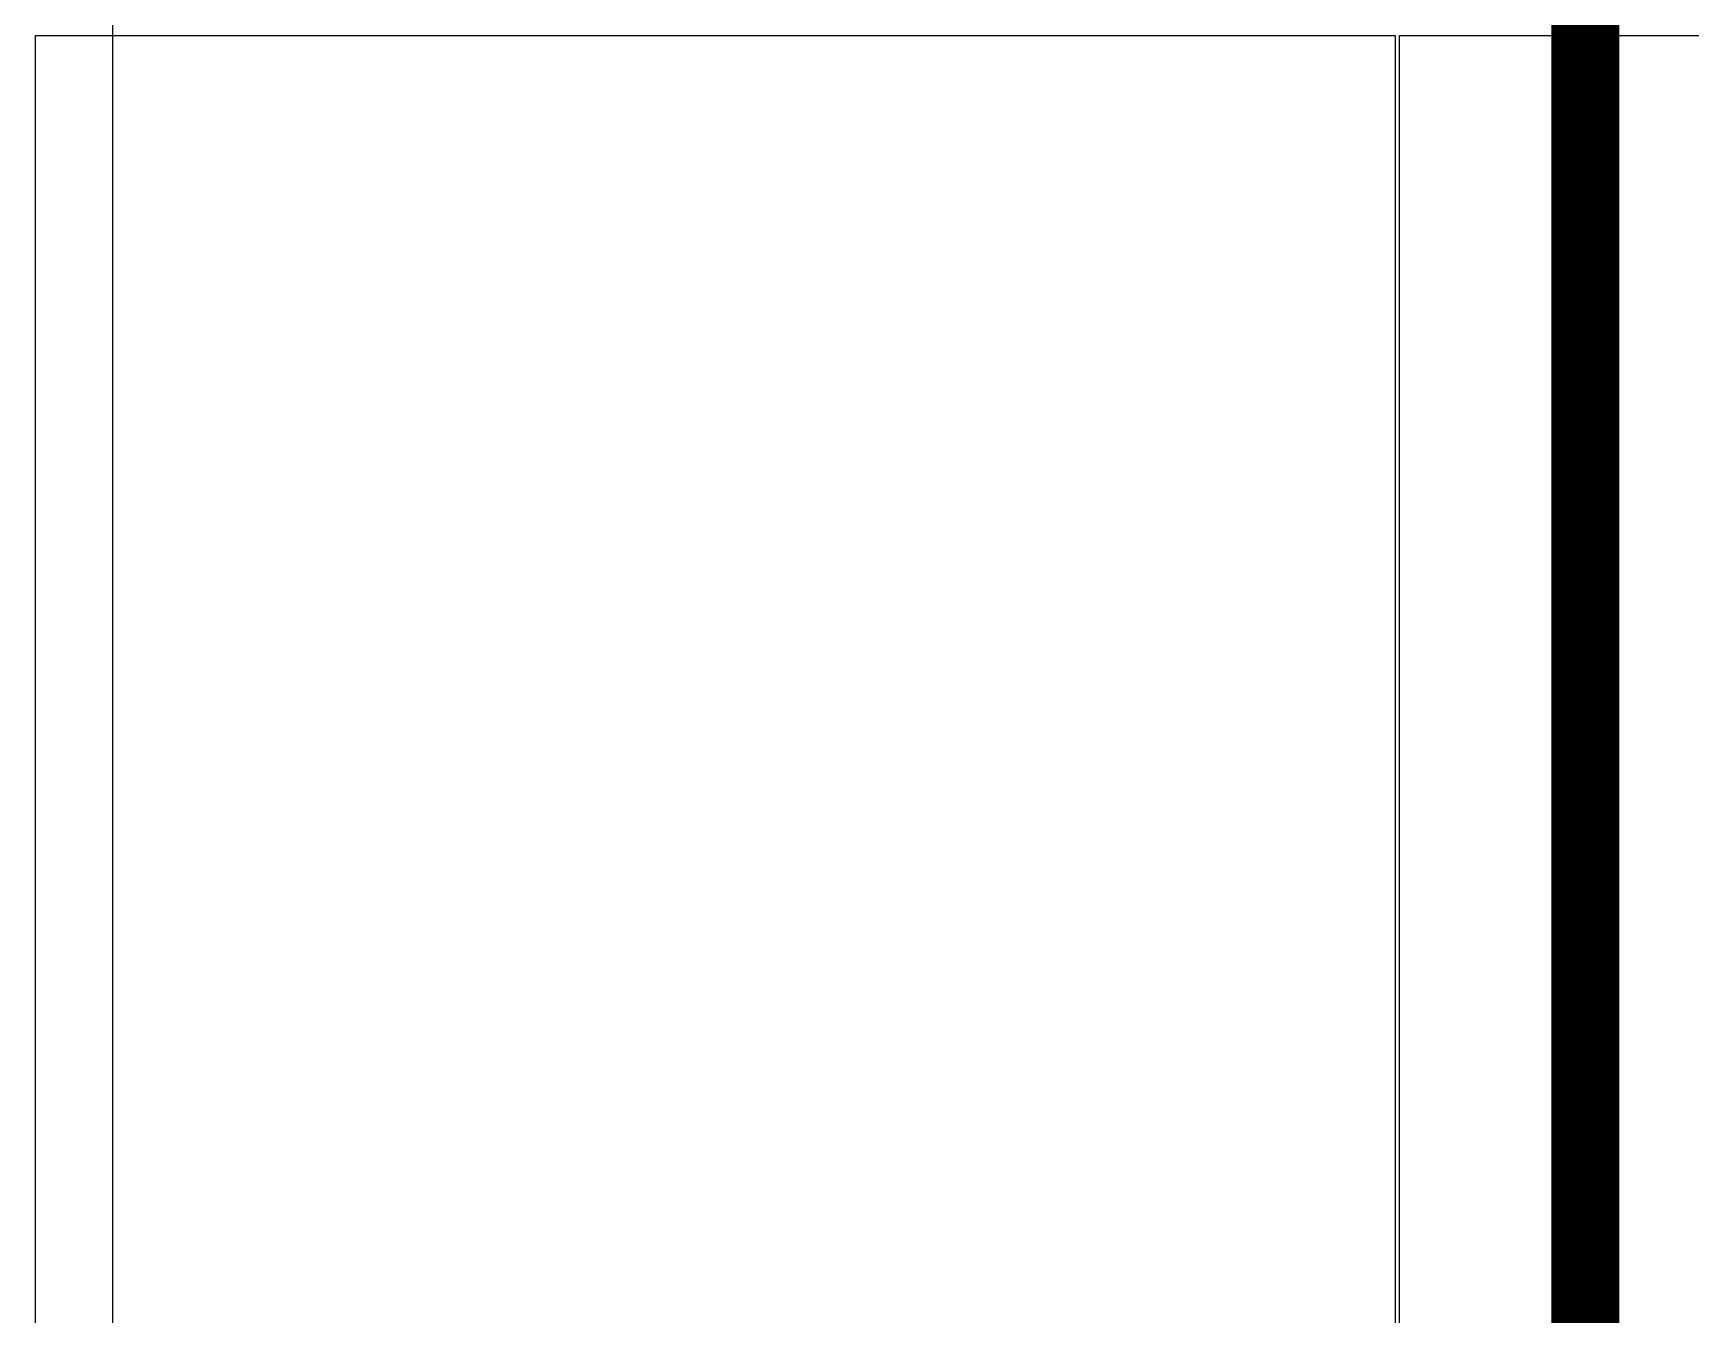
# Model space of a CAD drawing. Header units: metres. Extents: x 231 to 394, y -324 to -29.
# Drawn here: x 280.278 to 281.013, y -62.409 to -61.843 of the extents above; entities that cross this region are included whole.
import ezdxf

# ---------------------------------------------------------------- set-up
doc = ezdxf.new("R2010")
doc.units = ezdxf.units.M
for name, color, linetype in [('A-PISO', 30, 'Continuous'), ('A-ZOCLO', 30, 'Continuous'), ('AR-01-REC$0$A-MUEBLES FIJOS', 8, 'Continuous')]:
    doc.layers.add(name, color=color, linetype=linetype)

msp = doc.modelspace()

# ---------------------------------------------------------------- linework, layer by layer
at = {"layer": 'A-PISO'}
msp.add_lwpolyline([(280.27947, -61.84426), (280.87947, -61.84426), (280.87947, -63.04426), (280.27947, -63.04426)], close=True, dxfattribs=at)
msp.add_lwpolyline([(281.01347, -63.04426), (280.88147, -63.04426), (280.88147, -61.84426), (281.01347, -61.84426)], dxfattribs=at)
at = {"layer": 'A-PISO', "ltscale": 100}
msp.add_circle((268.46839, -66.1867), 37.55154, dxfattribs=at)
at = {"layer": 'A-ZOCLO', "const_width": 0.03}
msp.add_lwpolyline([(278.43347, -64.44226), (278.43347, -64.39226), (280.96347, -64.39226), (280.96347, -64.39226), (280.96347, -60.78226), (280.05347, -60.78226)], dxfattribs=at)
at = {"layer": 'AR-01-REC$0$A-MUEBLES FIJOS'}
msp.add_lwpolyline([(280.31347, -61.68349), (280.31347, -63.84226)], dxfattribs=at)

doc.saveas('drawing.dxf')
